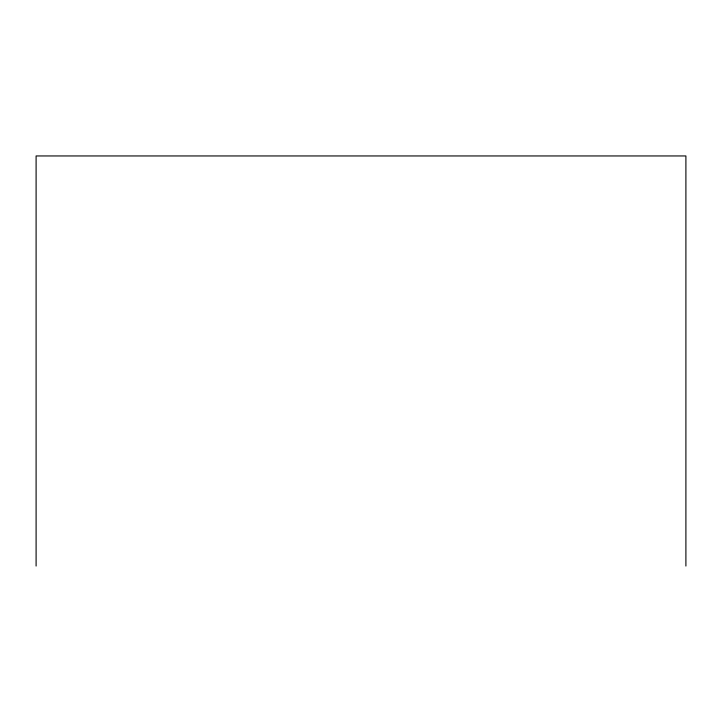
<?xml version="1.0" encoding="UTF-8"?>
<svg xmlns="http://www.w3.org/2000/svg" width="722" height="722" viewBox="0 0 722 722"><rect width="100%" height="100%" fill="white"/><g stroke="black" fill="none" stroke-linecap="round" stroke-linejoin="round"><path stroke-width="1.08" d="M685.9 566.048L685.9 155.952L36.1 155.952L36.1 566.048"/></g></svg>
